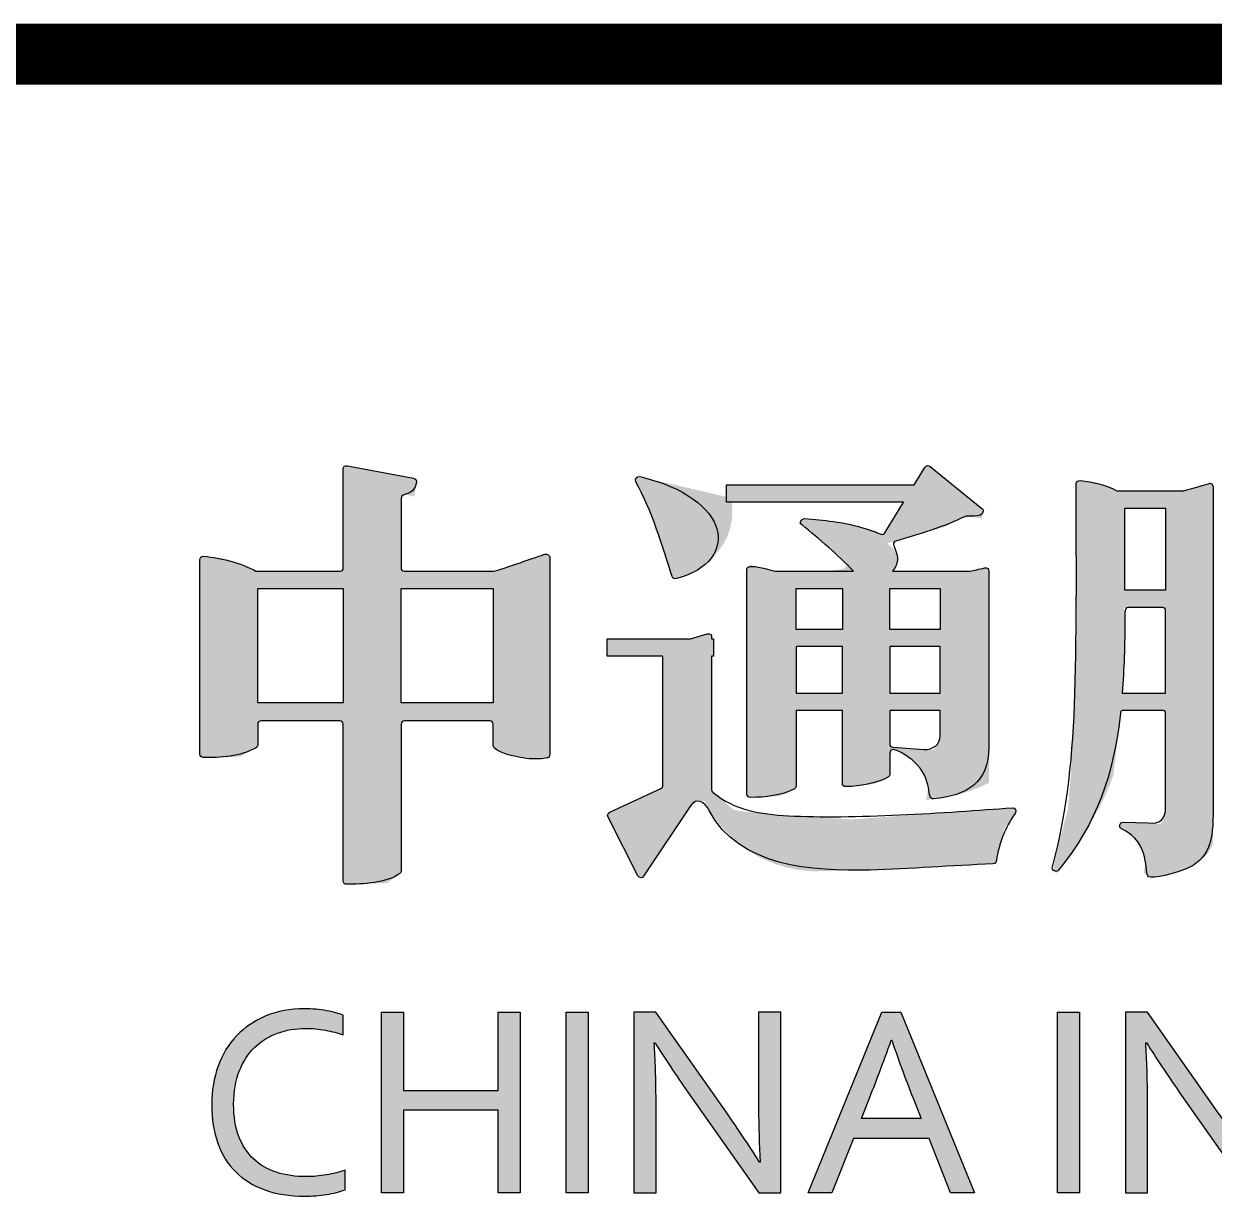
# Model space of a CAD drawing. Extents: x -18502 to 259858, y -468734 to 127958.
# Drawn here: x 96215 to 98043, y -291862 to -290062 of the extents above; entities that cross this region are included whole.
import ezdxf

# ---------------------------------------------------------------- set-up
doc = ezdxf.new("R2010")
doc.units = 0
doc.header["$LTSCALE"] = 1000
doc.layers.add('参照-TK_A1$0$TK', color=161, linetype='CONTINUOUS')
doc.layers.add('参照-TK_A1$0$图层 1', color=7, linetype='CONTINUOUS')

# ---------------------------------------------------------------- blocks, each defined once
blk = doc.blocks.new('参照-TK_A1$0$block 6')
at = {"layer": '参照-TK_A1$0$图层 1'}
h = blk.add_hatch(color=7, dxfattribs=at)
h.dxf.hatch_style = 2
edge = h.paths.add_edge_path()
edge.add_spline(control_points=[(39.8601, -12.0263), (39.8601, -12.0263), (39.8601, -12.0263), (39.8753, -12.0236), (39.8797, -12.0236), (39.8815, -12.0208), (39.8815, -12.0163), (39.8815, -12.0163), (39.8815, -11.615), (39.8815, -11.615), (39.8815, -11.6105), (39.8761, -11.6068), (39.8717, -11.6078), (39.8601, -11.6119), (39.7821, -11.639), (39.7675, -11.6428), (39.7675, -11.6428), (39.5842, -11.6428), (39.5842, -11.6428), (39.5807, -11.6423), (39.5783, -11.6401), (39.5783, -11.6361), (39.5783, -11.6361), (39.5783, -11.4935), (39.5783, -11.4935), (39.5783, -11.4815), (39.6051, -11.4907), (39.6096, -11.4615), (39.6105, -11.4578), (39.6078, -11.4532), (39.6033, -11.4532), (39.6033, -11.4532), (39.4691, -11.4277), (39.4691, -11.4277), (39.4629, -11.4267), (39.4602, -11.4285), (39.4602, -11.4349), (39.4602, -11.4349), (39.4602, -11.6361), (39.4602, -11.6361), (39.4602, -11.6401), (39.4579, -11.6423), (39.4543, -11.6428), (39.4543, -11.6428), (39.2838, -11.6428), (39.2838, -11.6428), (39.2832, -11.6428), (39.2824, -11.6427), (39.2822, -11.6425), (39.251, -11.6251), (39.2116, -11.6159), (39.1757, -11.6122), (39.1705, -11.6122), (39.1677, -11.615), (39.1677, -11.6196), (39.1677, -11.6196), (39.1677, -12.0155), (39.1677, -12.0155), (39.1677, -12.0199), (39.1705, -12.0227), (39.1749, -12.0227), (39.2097, -12.0236), (39.25, -12.0208), (39.2813, -12.0035), (39.2841, -12.0016), (39.2858, -11.9997), (39.2858, -11.9971), (39.2858, -11.9971), (39.2858, -11.955), (39.2858, -11.955), (39.2858, -11.9505), (39.2885, -11.9477), (39.2929, -11.9477), (39.2929, -11.9477), (39.4531, -11.9477), (39.4531, -11.9477), (39.4575, -11.9477), (39.4602, -11.9505), (39.4602, -11.955), (39.4602, -11.955), (39.4602, -12.2741), (39.4602, -12.2741), (39.4602, -12.2786), (39.4629, -12.2813), (39.4683, -12.2813), (39.4978, -12.2813), (39.5497, -12.2786), (39.5756, -12.2594), (39.5773, -12.2575), (39.5783, -12.2558), (39.5783, -12.253), (39.5783, -12.253), (39.5783, -11.955), (39.5783, -11.955), (39.5783, -11.9505), (39.581, -11.9477), (39.5855, -11.9477), (39.5855, -11.9477), (39.759, -11.9477), (39.759, -11.9477), (39.7635, -11.9477), (39.7661, -11.9505), (39.7661, -11.955), (39.7661, -11.955), (39.7661, -11.998), (39.7661, -11.998), (39.7661, -12.0127), (39.8162, -12.0217), (39.8269, -12.0236), (39.8439, -12.0263), (39.8601, -12.0263)], knot_values=[0, 0, 0, 0, 0.5001, 0.5001, 1, 1, 1, 2, 2, 2, 3, 3, 3, 4, 4, 4, 5, 5, 5, 6, 6, 6, 7, 7, 7, 8, 8, 8, 9, 9, 9, 10, 10, 10, 11, 11, 11, 12, 12, 12, 13, 13, 13, 14, 14, 14, 15, 15, 15, 16, 16, 16, 17, 17, 17, 18, 18, 18, 19, 19, 19, 20, 20, 20, 21, 21, 21, 22, 22, 22, 23, 23, 23, 24, 24, 24, 25, 25, 25, 26, 26, 26, 27, 27, 27, 28, 28, 28, 29, 29, 29, 30, 30, 30, 31, 31, 31, 32, 32, 32, 33, 33, 33, 34, 34, 34, 35, 35, 35, 36, 36, 36, 36], degree=3, periodic=0)
h.paths.add_polyline_path([(39.4602, -11.6781), (39.4602, -11.9109), (39.2858, -11.9109), (39.2858, -11.6781)])
h.paths.add_polyline_path([(39.5783, -11.9109), (39.5783, -11.6781), (39.7661, -11.6781), (39.7661, -11.9109)])
h = blk.add_hatch(color=7, dxfattribs=at)
h.dxf.hatch_style = 2
edge = h.paths.add_edge_path()
edge.add_spline(control_points=[(40.2417, -11.4666), (40.2417, -11.4666), (40.2417, -11.4666), (40.2417, -11.4666), (40.2417, -11.4666), (40.2417, -11.5016), (40.2417, -11.5016), (40.2417, -11.5016), (40.6029, -11.5016), (40.6029, -11.5016), (40.6028, -11.5023), (40.6028, -11.5028), (40.6024, -11.5034), (40.6024, -11.5034), (40.5648, -11.5647), (40.5648, -11.5647), (40.5587, -11.573), (40.5497, -11.5612), (40.5148, -11.5529), (40.48, -11.5427), (40.4397, -11.5382), (40.4012, -11.5355), (40.394, -11.5355), (40.3895, -11.5446), (40.3959, -11.5483), (40.4311, -11.5771), (40.4698, -11.6095), (40.5009, -11.6428), (40.5009, -11.6428), (40.3412, -11.6428), (40.3412, -11.6428), (40.3172, -11.636), (40.291, -11.63), (40.2858, -11.6342), (40.284, -11.6352), (40.2832, -11.6369), (40.2832, -11.6397), (40.2832, -11.6397), (40.2832, -12.0968), (40.2832, -12.0968), (40.2832, -12.1013), (40.2858, -12.104), (40.2903, -12.104), (40.3216, -12.104), (40.3529, -12.1004), (40.3807, -12.0867), (40.3833, -12.084), (40.3842, -12.0821), (40.3842, -12.0794), (40.3842, -12.0794), (40.3842, -11.9267), (40.3842, -11.9267), (40.3842, -11.9267), (40.4781, -11.9267), (40.4781, -11.9267), (40.4781, -11.9267), (40.4781, -12.0748), (40.4781, -12.0748), (40.4781, -12.0794), (40.4809, -12.0821), (40.4862, -12.0821), (40.5148, -12.0812), (40.5452, -12.0757), (40.5702, -12.0637), (40.5729, -12.062), (40.5747, -12.0602), (40.5747, -12.0573), (40.5747, -12.0573), (40.5747, -12.0135), (40.5747, -12.0135), (40.5747, -11.9916), (40.6204, -12.0272), (40.623, -12.03), (40.6659, -12.0693), (40.648, -12.1095), (40.6642, -12.1067), (40.7322, -12.1004), (40.7769, -12.0738), (40.7769, -12.0016), (40.7769, -12.0016), (40.7769, -11.6433), (40.7769, -11.6433), (40.7769, -11.6369), (40.7741, -11.6352), (40.7679, -11.6361), (40.7564, -11.6386), (40.7468, -11.6409), (40.7381, -11.6428), (40.7381, -11.6428), (40.5803, -11.6428), (40.5803, -11.6428), (40.6074, -11.6115), (40.5688, -11.5857), (40.5872, -11.5812), (40.6329, -11.5675), (40.6866, -11.552), (40.7285, -11.5309), (40.7313, -11.5283), (40.7626, -11.5355), (40.7652, -11.5209), (40.7662, -11.519), (40.7652, -11.5172), (40.7626, -11.5145), (40.7626, -11.5145), (40.6571, -11.4294), (40.6571, -11.4294), (40.6535, -11.4258), (40.6499, -11.4267), (40.6463, -11.4313), (40.6463, -11.4313), (40.6244, -11.4666), (40.6244, -11.4666), (40.6244, -11.4666), (40.2417, -11.4666)], knot_values=[0, 0, 0, 0, 0.5001, 0.5001, 1, 1, 1, 2, 2, 2, 3, 3, 3, 4, 4, 4, 5, 5, 5, 6, 6, 6, 7, 7, 7, 8, 8, 8, 9, 9, 9, 10, 10, 10, 11, 11, 11, 12, 12, 12, 13, 13, 13, 14, 14, 14, 15, 15, 15, 16, 16, 16, 17, 17, 17, 18, 18, 18, 19, 19, 19, 20, 20, 20, 21, 21, 21, 22, 22, 22, 23, 23, 23, 24, 24, 24, 25, 25, 25, 26, 26, 26, 27, 27, 27, 28, 28, 28, 29, 29, 29, 30, 30, 30, 31, 31, 31, 32, 32, 32, 33, 33, 33, 34, 34, 34, 35, 35, 35, 36, 36, 36, 37, 37, 37, 37], degree=3, periodic=0)
edge = h.paths.add_edge_path()
edge.add_spline(control_points=[(40.5747, -11.7969), (40.5747, -11.7969), (40.5747, -11.7969), (40.5747, -11.7969), (40.5747, -11.7967), (40.575, -11.7965), (40.575, -11.7965), (40.575, -11.7965), (40.6775, -11.7963), (40.6775, -11.7963), (40.6775, -11.7963), (40.6777, -11.7967), (40.6777, -11.7969), (40.6777, -11.7969), (40.6777, -11.8916), (40.6777, -11.8916), (40.6777, -11.8916), (40.5747, -11.8916), (40.5747, -11.8916), (40.5747, -11.8916), (40.5747, -11.7969)], knot_values=[0, 0, 0, 0, 0.5001, 0.5001, 1, 1, 1, 2, 2, 2, 3, 3, 3, 4, 4, 4, 5, 5, 5, 6, 6, 6, 6], degree=3, periodic=0)
edge = h.paths.add_edge_path()
edge.add_spline(control_points=[(40.478, -11.7963), (40.478, -11.7963), (40.478, -11.7963), (40.478, -11.7963), (40.478, -11.7963), (40.4781, -11.7967), (40.4781, -11.7969), (40.4781, -11.7969), (40.4781, -11.8916), (40.4781, -11.8916), (40.4781, -11.8916), (40.3842, -11.8916), (40.3842, -11.8916), (40.3842, -11.8916), (40.3842, -11.7969), (40.3842, -11.7969), (40.3842, -11.7967), (40.3845, -11.7965), (40.3845, -11.7965), (40.3845, -11.7965), (40.478, -11.7963)], knot_values=[0, 0, 0, 0, 0.5001, 0.5001, 1, 1, 1, 2, 2, 2, 3, 3, 3, 4, 4, 4, 5, 5, 5, 6, 6, 6, 6], degree=3, periodic=0)
h.paths.add_polyline_path([(40.4781, -11.6781), (40.4781, -11.7613), (40.3842, -11.7613), (40.3842, -11.6781)])
h.paths.add_polyline_path([(40.5747, -11.7613), (40.5747, -11.6781), (40.6777, -11.6781), (40.6777, -11.7613)])
edge = h.paths.add_edge_path()
edge.add_spline(control_points=[(40.5747, -11.9267), (40.5747, -11.9267), (40.5747, -11.9267), (40.5747, -11.9267), (40.5747, -11.9267), (40.6777, -11.9267), (40.6777, -11.9267), (40.6777, -11.9267), (40.6777, -11.9779), (40.6777, -11.9779), (40.6777, -11.9962), (40.6624, -12.0071), (40.6445, -12.0063), (40.6445, -12.0063), (40.581, -12.0016), (40.581, -12.0016), (40.5765, -12.0016), (40.5747, -11.9989), (40.5747, -11.9943), (40.5747, -11.9943), (40.5747, -11.9267)], knot_values=[0, 0, 0, 0, 0.5001, 0.5001, 1, 1, 1, 2, 2, 2, 3, 3, 3, 4, 4, 4, 5, 5, 5, 6, 6, 6, 6], degree=3, periodic=0)
h = blk.add_hatch(color=7, dxfattribs=at)
h.dxf.hatch_style = 2
edge = h.paths.add_edge_path()
edge.add_spline(control_points=[(40.1356, -11.6589), (40.1356, -11.6589), (40.1356, -11.6589), (40.14, -11.6579), (40.2724, -11.6214), (40.2518, -11.4935), (40.0649, -11.4496), (40.0586, -11.4487), (40.0541, -11.4542), (40.0568, -11.4606), (40.0899, -11.519), (40.1105, -11.5903), (40.1311, -11.6534), (40.1329, -11.6579), (40.1356, -11.6589)], knot_values=[0, 0, 0, 0, 0.5001, 0.5001, 1, 1, 1, 2, 2, 2, 3, 3, 3, 4, 4, 4, 4], degree=3, periodic=0)
h = blk.add_hatch(color=7, dxfattribs=at)
h.dxf.hatch_style = 2
edge = h.paths.add_edge_path()
edge.add_spline(control_points=[(41.1615, -12.2567), (41.1615, -12.2567), (41.1615, -12.2567), (41.166, -12.2548), (41.2223, -12.2375), (41.2339, -12.1982), (41.2339, -12.1406), (41.2339, -12.1406), (41.2339, -11.4706), (41.2339, -11.4706), (41.2339, -11.466), (41.2295, -11.4615), (41.225, -11.4643), (41.2188, -11.4656), (41.1958, -11.4725), (41.1747, -11.4786), (41.1747, -11.4786), (41.0378, -11.4786), (41.0378, -11.4786), (41.0148, -11.4664), (40.9887, -11.4601), (40.9628, -11.4578), (40.9576, -11.4578), (40.9549, -11.4606), (40.9549, -11.4652), (40.9549, -11.6078), (40.9566, -11.7512), (40.9522, -11.8929), (40.9486, -12.0135), (40.9379, -12.1287), (40.9065, -12.2457), (40.9039, -12.253), (40.9146, -12.2585), (40.9191, -12.2521), (40.9978, -12.1552), (41.0309, -12.0583), (41.0452, -11.9322), (41.0452, -11.9291), (41.0465, -11.9276), (41.0484, -11.9267), (41.0484, -11.9267), (41.1328, -11.9267), (41.1328, -11.9267), (41.1354, -11.9277), (41.1373, -11.9296), (41.1373, -11.9331), (41.1373, -11.9331), (41.1373, -12.1232), (41.1373, -12.1232), (41.1373, -12.1489), (41.1267, -12.1589), (41.1007, -12.1561), (41.1007, -12.1561), (41.0506, -12.1543), (41.0506, -12.1543), (41.0434, -12.1543), (41.0407, -12.1653), (41.047, -12.1679), (41.1087, -12.1972), (41.0927, -12.2585), (41.1025, -12.2658), (41.1105, -12.2713), (41.1615, -12.2567)], knot_values=[0, 0, 0, 0, 0.5001, 0.5001, 1, 1, 1, 2, 2, 2, 3, 3, 3, 4, 4, 4, 5, 5, 5, 6, 6, 6, 7, 7, 7, 8, 8, 8, 9, 9, 9, 10, 10, 10, 11, 11, 11, 12, 12, 12, 13, 13, 13, 14, 14, 14, 15, 15, 15, 16, 16, 16, 17, 17, 17, 18, 18, 18, 19, 19, 19, 20, 20, 20, 20], degree=3, periodic=0)
edge = h.paths.add_edge_path()
edge.add_spline(control_points=[(41.0541, -11.7935), (41.0541, -11.7935), (41.0541, -11.7935), (41.0541, -11.7394), (41.0541, -11.7331), (41.0517, -11.7176), (41.0606, -11.7166), (41.0606, -11.7166), (41.1307, -11.7166), (41.1307, -11.7166), (41.1348, -11.7169), (41.1373, -11.7194), (41.1373, -11.7237), (41.1373, -11.7237), (41.1373, -11.8916), (41.1373, -11.8916), (41.1373, -11.8916), (41.0485, -11.8916), (41.0485, -11.8916), (41.0525, -11.8413), (41.0541, -11.7935)], knot_values=[0, 0, 0, 0, 0.5001, 0.5001, 1, 1, 1, 2, 2, 2, 3, 3, 3, 4, 4, 4, 5, 5, 5, 6, 6, 6, 6], degree=3, periodic=0)
h.paths.add_polyline_path([(41.0541, -11.6815), (41.0541, -11.5138), (41.1373, -11.5138), (41.1373, -11.6815)])
h = blk.add_hatch(color=7, dxfattribs=at)
h.dxf.hatch_style = 2
edge = h.paths.add_edge_path()
edge.add_spline(control_points=[(40.6999, -12.2438), (40.6999, -12.2438), (40.6999, -12.2438), (40.7849, -12.2393), (40.7885, -12.2393), (40.7912, -12.2375), (40.7921, -12.2329), (40.7983, -12.1972), (40.8091, -12.1661), (40.8306, -12.137), (40.8342, -12.1306), (40.8306, -12.1242), (40.8242, -12.1251), (40.6919, -12.1351), (40.4969, -12.1489), (40.368, -12.1414), (40.3108, -12.1386), (40.2572, -12.1297), (40.2143, -12.094), (40.2124, -12.0921), (40.2115, -12.0904), (40.2115, -12.0884), (40.2115, -12.0884), (40.2115, -11.8157), (40.2115, -11.8157), (40.2115, -11.8157), (40.2153, -11.8157), (40.2153, -11.8157), (40.2153, -11.8157), (40.2153, -11.7805), (40.2153, -11.7805), (40.2153, -11.7805), (40.2115, -11.7805), (40.2115, -11.7805), (40.2115, -11.7805), (40.2115, -11.7778), (40.2115, -11.7778), (40.2115, -11.7713), (40.209, -11.7695), (40.2026, -11.7704), (40.2026, -11.7704), (40.1682, -11.7805), (40.1682, -11.7805), (40.1682, -11.7805), (39.9984, -11.7805), (39.9984, -11.7805), (39.9984, -11.7805), (39.9984, -11.8157), (39.9984, -11.8157), (39.9984, -11.8157), (40.1112, -11.8157), (40.1112, -11.8157), (40.1116, -11.8167), (40.1123, -11.8175), (40.1123, -11.8189), (40.1123, -11.8189), (40.1123, -12.0794), (40.1123, -12.0794), (40.1123, -12.0821), (40.1105, -12.0849), (40.1078, -12.0857), (40.1078, -12.0857), (40.004, -12.1342), (40.004, -12.1342), (39.9996, -12.137), (39.9978, -12.1397), (40.0004, -12.1442), (40.0004, -12.1442), (40.0613, -12.264), (40.0613, -12.264), (40.0641, -12.2686), (40.0702, -12.2695), (40.0729, -12.2648), (40.0729, -12.2648), (40.1686, -12.1214), (40.1686, -12.1214), (40.1803, -12.1031), (40.1982, -12.1131), (40.2062, -12.1306), (40.2679, -12.2466), (40.4165, -12.2548), (40.5345, -12.2521), (40.6168, -12.2494), (40.6999, -12.2438)], knot_values=[0, 0, 0, 0, 0.5001, 0.5001, 1, 1, 1, 2, 2, 2, 3, 3, 3, 4, 4, 4, 5, 5, 5, 6, 6, 6, 7, 7, 7, 8, 8, 8, 9, 9, 9, 10, 10, 10, 11, 11, 11, 12, 12, 12, 13, 13, 13, 14, 14, 14, 15, 15, 15, 16, 16, 16, 17, 17, 17, 18, 18, 18, 19, 19, 19, 20, 20, 20, 21, 21, 21, 22, 22, 22, 23, 23, 23, 24, 24, 24, 25, 25, 25, 26, 26, 26, 27, 27, 27, 27], degree=3, periodic=0)
h = blk.add_hatch(color=7, dxfattribs=at)
h.dxf.hatch_style = 2
edge = h.paths.add_edge_path()
edge.add_spline(control_points=[(39.4561, -12.5466), (39.4561, -12.5466), (39.4561, -12.5466), (39.4603, -12.5485), (39.4603, -12.5485), (39.4603, -12.5881), (39.4603, -12.5881), (39.4491, -12.5844), (39.437, -12.5814), (39.4238, -12.5789), (39.4106, -12.5764), (39.3973, -12.5751), (39.3839, -12.5751), (39.3632, -12.5751), (39.344, -12.5784), (39.326, -12.585), (39.3081, -12.5914), (39.2926, -12.6012), (39.2794, -12.6141), (39.2662, -12.6271), (39.2558, -12.6431), (39.2482, -12.6623), (39.2406, -12.6815), (39.2368, -12.7038), (39.2368, -12.7294), (39.2368, -12.7546), (39.2403, -12.7767), (39.2473, -12.7953), (39.2544, -12.8139), (39.2644, -12.8293), (39.2774, -12.8415), (39.2904, -12.8538), (39.3061, -12.8628), (39.3243, -12.8687), (39.3427, -12.8746), (39.3631, -12.8775), (39.3856, -12.8775), (39.3917, -12.8775), (39.3982, -12.8772), (39.4051, -12.8766), (39.412, -12.8759), (39.4189, -12.875), (39.4259, -12.8737), (39.4328, -12.8726), (39.4396, -12.8712), (39.4462, -12.8697), (39.4528, -12.8681), (39.4587, -12.8664), (39.4639, -12.8646), (39.4639, -12.8646), (39.4639, -12.9042), (39.4639, -12.9042), (39.4531, -12.9085), (39.4404, -12.9117), (39.4262, -12.9139), (39.4118, -12.9163), (39.3971, -12.9174), (39.3821, -12.9174), (39.3514, -12.9174), (39.3243, -12.9132), (39.3006, -12.9046), (39.2769, -12.8961), (39.257, -12.8838), (39.241, -12.8679), (39.2249, -12.8519), (39.2128, -12.8324), (39.2045, -12.8094), (39.1962, -12.7863), (39.1921, -12.7602), (39.1921, -12.731), (39.1921, -12.7024), (39.1965, -12.676), (39.2052, -12.652), (39.2139, -12.628), (39.2265, -12.6072), (39.2429, -12.5901), (39.2593, -12.5728), (39.2793, -12.5593), (39.3027, -12.5497), (39.326, -12.5401), (39.3524, -12.5352), (39.3815, -12.5352), (39.3892, -12.5352), (39.3968, -12.5356), (39.4045, -12.5362), (39.4119, -12.5369), (39.4191, -12.5378), (39.4261, -12.539), (39.4329, -12.5402), (39.4393, -12.5416), (39.4452, -12.5432), (39.451, -12.5448), (39.4561, -12.5466)], knot_values=[0, 0, 0, 0, 0.5001, 0.5001, 1, 1, 1, 2, 2, 2, 3, 3, 3, 4, 4, 4, 5, 5, 5, 6, 6, 6, 7, 7, 7, 8, 8, 8, 9, 9, 9, 10, 10, 10, 11, 11, 11, 12, 12, 12, 13, 13, 13, 14, 14, 14, 15, 15, 15, 16, 16, 16, 17, 17, 17, 18, 18, 18, 19, 19, 19, 20, 20, 20, 21, 21, 21, 22, 22, 22, 23, 23, 23, 24, 24, 24, 25, 25, 25, 26, 26, 26, 27, 27, 27, 28, 28, 28, 29, 29, 29, 30, 30, 30, 30], degree=3, periodic=0)
h = blk.add_hatch(color=7, dxfattribs=at)
h.dxf.hatch_style = 2
h.paths.add_polyline_path([(39.5831, -12.7015), (39.7762, -12.7015), (39.7762, -12.5421), (39.821, -12.5421), (39.821, -12.9105), (39.7762, -12.9105), (39.7762, -12.7421), (39.5831, -12.7421), (39.5831, -12.9105), (39.5382, -12.9105), (39.5382, -12.5421), (39.5831, -12.5421)])
h = blk.add_hatch(color=7, dxfattribs=at)
h.dxf.hatch_style = 2
h.paths.add_polyline_path([(39.9146, -12.9105), (39.9146, -12.5421), (39.9595, -12.5421), (39.9595, -12.9105)])
h = blk.add_hatch(color=7, dxfattribs=at)
h.dxf.hatch_style = 2
edge = h.paths.add_edge_path()
edge.add_spline(control_points=[(40.0531, -12.9105), (40.0531, -12.9105), (40.0531, -12.9105), (40.0531, -12.9105), (40.0531, -12.9105), (40.0531, -12.5421), (40.0531, -12.5421), (40.0531, -12.5421), (40.0977, -12.5421), (40.0977, -12.5421), (40.0977, -12.5421), (40.2423, -12.7476), (40.2423, -12.7476), (40.2648, -12.7801), (40.2872, -12.8135), (40.3092, -12.8477), (40.3092, -12.8477), (40.3108, -12.8477), (40.3108, -12.8477), (40.3085, -12.8119), (40.3073, -12.7755), (40.3073, -12.7382), (40.3073, -12.7382), (40.3073, -12.5421), (40.3073, -12.5421), (40.3073, -12.5421), (40.3524, -12.5421), (40.3524, -12.5421), (40.3524, -12.5421), (40.3524, -12.9105), (40.3524, -12.9105), (40.3524, -12.9105), (40.3076, -12.9105), (40.3076, -12.9105), (40.3076, -12.9105), (40.163, -12.7051), (40.163, -12.7051), (40.138, -12.6693), (40.1157, -12.6359), (40.0961, -12.6049), (40.0961, -12.6049), (40.0944, -12.6049), (40.0944, -12.6049), (40.0968, -12.6386), (40.0981, -12.6776), (40.0981, -12.7225), (40.0981, -12.7225), (40.0981, -12.9105), (40.0981, -12.9105), (40.0981, -12.9105), (40.0531, -12.9105)], knot_values=[0, 0, 0, 0, 0.5001, 0.5001, 1, 1, 1, 2, 2, 2, 3, 3, 3, 4, 4, 4, 5, 5, 5, 6, 6, 6, 7, 7, 7, 8, 8, 8, 9, 9, 9, 10, 10, 10, 11, 11, 11, 12, 12, 12, 13, 13, 13, 14, 14, 14, 15, 15, 15, 16, 16, 16, 16], degree=3, periodic=0)
h = blk.add_hatch(color=7, dxfattribs=at)
h.dxf.hatch_style = 2
h.paths.add_polyline_path([(40.4086, -12.9105), (40.5587, -12.5421), (40.5975, -12.5421), (40.7475, -12.9105), (40.6988, -12.9105), (40.6548, -12.7996), (40.5008, -12.7996), (40.4568, -12.9105)])
edge = h.paths.add_edge_path()
edge.add_spline(control_points=[(40.6389, -12.7591), (40.6389, -12.7591), (40.6389, -12.7591), (40.6389, -12.7591), (40.6389, -12.7591), (40.625, -12.7245), (40.625, -12.7245), (40.6098, -12.6863), (40.5944, -12.6446), (40.5787, -12.5994), (40.5787, -12.5994), (40.5777, -12.5994), (40.5777, -12.5994), (40.5613, -12.6452), (40.5455, -12.6868), (40.5306, -12.7244), (40.5306, -12.7244), (40.5168, -12.7591), (40.5168, -12.7591), (40.5168, -12.7591), (40.6389, -12.7591)], knot_values=[0, 0, 0, 0, 0.5001, 0.5001, 1, 1, 1, 2, 2, 2, 3, 3, 3, 4, 4, 4, 5, 5, 5, 6, 6, 6, 6], degree=3, periodic=0)
h = blk.add_hatch(color=7, dxfattribs=at)
h.dxf.hatch_style = 2
h.paths.add_polyline_path([(40.9169, -12.9105), (40.9169, -12.5421), (40.9618, -12.5421), (40.9618, -12.9105)])
h = blk.add_hatch(color=7, dxfattribs=at)
h.dxf.hatch_style = 2
edge = h.paths.add_edge_path()
edge.add_spline(control_points=[(41.0554, -12.9105), (41.0554, -12.9105), (41.0554, -12.9105), (41.0554, -12.9105), (41.0554, -12.9105), (41.0554, -12.5421), (41.0554, -12.5421), (41.0554, -12.5421), (41.1, -12.5421), (41.1, -12.5421), (41.1, -12.5421), (41.2446, -12.7476), (41.2446, -12.7476), (41.2672, -12.7801), (41.2895, -12.8135), (41.3115, -12.8477), (41.3115, -12.8477), (41.3131, -12.8477), (41.3131, -12.8477), (41.3108, -12.8119), (41.3095, -12.7755), (41.3095, -12.7382), (41.3095, -12.7382), (41.3095, -12.5421), (41.3095, -12.5421), (41.3095, -12.5421), (41.3547, -12.5421), (41.3547, -12.5421), (41.3547, -12.5421), (41.3547, -12.9105), (41.3547, -12.9105), (41.3547, -12.9105), (41.3098, -12.9105), (41.3098, -12.9105), (41.3098, -12.9105), (41.1652, -12.7051), (41.1652, -12.7051), (41.1403, -12.6693), (41.1181, -12.6359), (41.0984, -12.6049), (41.0984, -12.6049), (41.0967, -12.6049), (41.0967, -12.6049), (41.0991, -12.6386), (41.1002, -12.6776), (41.1002, -12.7225), (41.1002, -12.7225), (41.1002, -12.9105), (41.1002, -12.9105), (41.1002, -12.9105), (41.0554, -12.9105)], knot_values=[0, 0, 0, 0, 0.5001, 0.5001, 1, 1, 1, 2, 2, 2, 3, 3, 3, 4, 4, 4, 5, 5, 5, 6, 6, 6, 7, 7, 7, 8, 8, 8, 9, 9, 9, 10, 10, 10, 11, 11, 11, 12, 12, 12, 13, 13, 13, 14, 14, 14, 15, 15, 15, 16, 16, 16, 16], degree=3, periodic=0)
at = {"layer": '参照-TK_A1$0$图层 1', "color": 7}
for points in [[(41.0541, -11.6815), (41.0541, -11.5138), (41.1373, -11.5138), (41.1373, -11.6815), (41.0541, -11.6815)], [(39.4602, -11.6781), (39.4602, -11.9109), (39.2858, -11.9109), (39.2858, -11.6781), (39.4602, -11.6781)], [(39.5783, -11.9109), (39.5783, -11.6781), (39.7661, -11.6781), (39.7661, -11.9109), (39.5783, -11.9109)], [(40.4781, -11.6781), (40.4781, -11.7613), (40.3842, -11.7613), (40.3842, -11.6781), (40.4781, -11.6781)], [(40.5747, -11.7613), (40.5747, -11.6781), (40.6777, -11.6781), (40.6777, -11.7613), (40.5747, -11.7613)], [(39.5831, -12.7015), (39.7762, -12.7015), (39.7762, -12.5421), (39.821, -12.5421), (39.821, -12.9105), (39.7762, -12.9105), (39.7762, -12.7421), (39.5831, -12.7421), (39.5831, -12.9105), (39.5382, -12.9105), (39.5382, -12.5421), (39.5831, -12.5421), (39.5831, -12.7015)], [(39.9146, -12.9105), (39.9146, -12.5421), (39.9595, -12.5421), (39.9595, -12.9105), (39.9146, -12.9105)], [(40.4086, -12.9105), (40.5587, -12.5421), (40.5975, -12.5421), (40.7475, -12.9105), (40.6988, -12.9105), (40.6548, -12.7996), (40.5008, -12.7996), (40.4568, -12.9105), (40.4086, -12.9105)], [(40.9169, -12.9105), (40.9169, -12.5421), (40.9618, -12.5421), (40.9618, -12.9105), (40.9169, -12.9105)]]:
    blk.add_lwpolyline(points, dxfattribs=at)
for points, knots in [([(39.8717, -11.6078), (39.8601, -11.6119), (39.7821, -11.639), (39.7675, -11.6428), (39.7675, -11.6428), (39.5842, -11.6428), (39.5842, -11.6428), (39.5807, -11.6423), (39.5783, -11.6401), (39.5783, -11.6361), (39.5783, -11.6361), (39.5783, -11.4935), (39.5783, -11.4935), (39.5783, -11.4815), (39.6051, -11.4907), (39.6096, -11.4615), (39.6105, -11.4578), (39.6078, -11.4532), (39.6033, -11.4532), (39.6033, -11.4532), (39.4691, -11.4277), (39.4691, -11.4277), (39.4629, -11.4267), (39.4602, -11.4285), (39.4602, -11.4349), (39.4602, -11.4349), (39.4602, -11.6361), (39.4602, -11.6361), (39.4602, -11.6401), (39.4579, -11.6423), (39.4543, -11.6428), (39.4543, -11.6428), (39.2838, -11.6428), (39.2838, -11.6428), (39.2832, -11.6428), (39.2824, -11.6427), (39.2822, -11.6425), (39.251, -11.6251), (39.2116, -11.6159), (39.1757, -11.6122), (39.1705, -11.6122), (39.1677, -11.615), (39.1677, -11.6196), (39.1677, -11.6196), (39.1677, -12.0155), (39.1677, -12.0155), (39.1677, -12.0199), (39.1705, -12.0227), (39.1749, -12.0227), (39.2097, -12.0236), (39.25, -12.0208), (39.2813, -12.0035), (39.2841, -12.0016), (39.2858, -11.9997), (39.2858, -11.9971), (39.2858, -11.9971), (39.2858, -11.955), (39.2858, -11.955), (39.2858, -11.9505), (39.2885, -11.9477), (39.2929, -11.9477), (39.2929, -11.9477), (39.4531, -11.9477), (39.4531, -11.9477), (39.4575, -11.9477), (39.4602, -11.9505), (39.4602, -11.955), (39.4602, -11.955), (39.4602, -12.2741), (39.4602, -12.2741), (39.4602, -12.2786), (39.4629, -12.2813), (39.4683, -12.2813), (39.4978, -12.2813), (39.5497, -12.2786), (39.5756, -12.2594), (39.5773, -12.2575), (39.5783, -12.2558), (39.5783, -12.253), (39.5783, -12.253), (39.5783, -11.955), (39.5783, -11.955), (39.5783, -11.9505), (39.581, -11.9477), (39.5855, -11.9477), (39.5855, -11.9477), (39.759, -11.9477), (39.759, -11.9477), (39.7635, -11.9477), (39.7661, -11.9505), (39.7661, -11.955), (39.7661, -11.955), (39.7661, -11.998), (39.7661, -11.998), (39.7661, -12.0127), (39.8162, -12.0217), (39.8269, -12.0236), (39.8439, -12.0263), (39.8601, -12.0263), (39.8753, -12.0236), (39.8797, -12.0236), (39.8815, -12.0208), (39.8815, -12.0163), (39.8815, -12.0163), (39.8815, -11.615), (39.8815, -11.615), (39.8815, -11.6105), (39.8761, -11.6068), (39.8717, -11.6078)], [0, 0, 0, 0, 1, 1, 1, 2, 2, 2, 3, 3, 3, 4, 4, 4, 5, 5, 5, 6, 6, 6, 7, 7, 7, 8, 8, 8, 9, 9, 9, 10, 10, 10, 11, 11, 11, 12, 12, 12, 13, 13, 13, 14, 14, 14, 15, 15, 15, 16, 16, 16, 17, 17, 17, 18, 18, 18, 19, 19, 19, 20, 20, 20, 21, 21, 21, 22, 22, 22, 23, 23, 23, 24, 24, 24, 25, 25, 25, 26, 26, 26, 27, 27, 27, 28, 28, 28, 29, 29, 29, 30, 30, 30, 31, 31, 31, 32, 32, 32, 33, 33, 33, 34, 34, 34, 35, 35, 35, 36, 36, 36, 36]), ([(40.6024, -11.5034), (40.6024, -11.5034), (40.5648, -11.5647), (40.5648, -11.5647), (40.5587, -11.573), (40.5497, -11.5612), (40.5148, -11.5529), (40.48, -11.5427), (40.4397, -11.5382), (40.4012, -11.5355), (40.394, -11.5355), (40.3895, -11.5446), (40.3959, -11.5483), (40.4311, -11.5771), (40.4698, -11.6095), (40.5009, -11.6428), (40.5009, -11.6428), (40.3412, -11.6428), (40.3412, -11.6428), (40.3172, -11.636), (40.291, -11.63), (40.2858, -11.6342), (40.284, -11.6352), (40.2832, -11.6369), (40.2832, -11.6397), (40.2832, -11.6397), (40.2832, -12.0968), (40.2832, -12.0968), (40.2832, -12.1013), (40.2858, -12.104), (40.2903, -12.104), (40.3216, -12.104), (40.3529, -12.1004), (40.3807, -12.0867), (40.3833, -12.084), (40.3842, -12.0821), (40.3842, -12.0794), (40.3842, -12.0794), (40.3842, -11.9267), (40.3842, -11.9267), (40.3842, -11.9267), (40.4781, -11.9267), (40.4781, -11.9267), (40.4781, -11.9267), (40.4781, -12.0748), (40.4781, -12.0748), (40.4781, -12.0794), (40.4809, -12.0821), (40.4862, -12.0821), (40.5148, -12.0812), (40.5452, -12.0757), (40.5702, -12.0637), (40.5729, -12.062), (40.5747, -12.0602), (40.5747, -12.0573), (40.5747, -12.0573), (40.5747, -12.0135), (40.5747, -12.0135), (40.5747, -11.9916), (40.6204, -12.0272), (40.623, -12.03), (40.6659, -12.0693), (40.648, -12.1095), (40.6642, -12.1067), (40.7322, -12.1004), (40.7769, -12.0738), (40.7769, -12.0016), (40.7769, -12.0016), (40.7769, -11.6433), (40.7769, -11.6433), (40.7769, -11.6369), (40.7741, -11.6352), (40.7679, -11.6361), (40.7564, -11.6386), (40.7468, -11.6409), (40.7381, -11.6428), (40.7381, -11.6428), (40.5803, -11.6428), (40.5803, -11.6428), (40.6074, -11.6115), (40.5688, -11.5857), (40.5872, -11.5812), (40.6329, -11.5675), (40.6866, -11.552), (40.7285, -11.5309), (40.7313, -11.5283), (40.7626, -11.5355), (40.7652, -11.5209), (40.7662, -11.519), (40.7652, -11.5172), (40.7626, -11.5145), (40.7626, -11.5145), (40.6571, -11.4294), (40.6571, -11.4294), (40.6535, -11.4258), (40.6499, -11.4267), (40.6463, -11.4313), (40.6463, -11.4313), (40.6244, -11.4666), (40.6244, -11.4666), (40.6244, -11.4666), (40.2417, -11.4666), (40.2417, -11.4666), (40.2417, -11.4666), (40.2417, -11.5016), (40.2417, -11.5016), (40.2417, -11.5016), (40.6029, -11.5016), (40.6029, -11.5016), (40.6028, -11.5023), (40.6028, -11.5028), (40.6024, -11.5034)], [0, 0, 0, 0, 1, 1, 1, 2, 2, 2, 3, 3, 3, 4, 4, 4, 5, 5, 5, 6, 6, 6, 7, 7, 7, 8, 8, 8, 9, 9, 9, 10, 10, 10, 11, 11, 11, 12, 12, 12, 13, 13, 13, 14, 14, 14, 15, 15, 15, 16, 16, 16, 17, 17, 17, 18, 18, 18, 19, 19, 19, 20, 20, 20, 21, 21, 21, 22, 22, 22, 23, 23, 23, 24, 24, 24, 25, 25, 25, 26, 26, 26, 27, 27, 27, 28, 28, 28, 29, 29, 29, 30, 30, 30, 31, 31, 31, 32, 32, 32, 33, 33, 33, 34, 34, 34, 35, 35, 35, 36, 36, 36, 37, 37, 37, 37]), ([(40.1311, -11.6534), (40.1329, -11.6579), (40.1356, -11.6589), (40.14, -11.6579), (40.2724, -11.6214), (40.2518, -11.4935), (40.0649, -11.4496), (40.0586, -11.4487), (40.0541, -11.4542), (40.0568, -11.4606), (40.0899, -11.519), (40.1105, -11.5903), (40.1311, -11.6534)], [0, 0, 0, 0, 1, 1, 1, 2, 2, 2, 3, 3, 3, 4, 4, 4, 4]), ([(41.225, -11.4643), (41.2188, -11.4656), (41.1958, -11.4725), (41.1747, -11.4786), (41.1747, -11.4786), (41.0378, -11.4786), (41.0378, -11.4786), (41.0148, -11.4664), (40.9887, -11.4601), (40.9628, -11.4578), (40.9576, -11.4578), (40.9549, -11.4606), (40.9549, -11.4652), (40.9549, -11.6078), (40.9566, -11.7512), (40.9522, -11.8929), (40.9486, -12.0135), (40.9379, -12.1287), (40.9065, -12.2457), (40.9039, -12.253), (40.9146, -12.2585), (40.9191, -12.2521), (40.9978, -12.1552), (41.0309, -12.0583), (41.0452, -11.9322), (41.0452, -11.9291), (41.0465, -11.9276), (41.0484, -11.9267), (41.0484, -11.9267), (41.1328, -11.9267), (41.1328, -11.9267), (41.1354, -11.9277), (41.1373, -11.9296), (41.1373, -11.9331), (41.1373, -11.9331), (41.1373, -12.1232), (41.1373, -12.1232), (41.1373, -12.1489), (41.1267, -12.1589), (41.1007, -12.1561), (41.1007, -12.1561), (41.0506, -12.1543), (41.0506, -12.1543), (41.0434, -12.1543), (41.0407, -12.1653), (41.047, -12.1679), (41.1087, -12.1972), (41.0927, -12.2585), (41.1025, -12.2658), (41.1105, -12.2713), (41.1615, -12.2567), (41.166, -12.2548), (41.2223, -12.2375), (41.2339, -12.1982), (41.2339, -12.1406), (41.2339, -12.1406), (41.2339, -11.4706), (41.2339, -11.4706), (41.2339, -11.466), (41.2295, -11.4615), (41.225, -11.4643)], [0, 0, 0, 0, 1, 1, 1, 2, 2, 2, 3, 3, 3, 4, 4, 4, 5, 5, 5, 6, 6, 6, 7, 7, 7, 8, 8, 8, 9, 9, 9, 10, 10, 10, 11, 11, 11, 12, 12, 12, 13, 13, 13, 14, 14, 14, 15, 15, 15, 16, 16, 16, 17, 17, 17, 18, 18, 18, 19, 19, 19, 20, 20, 20, 20]), ([(41.1373, -11.7237), (41.1373, -11.7237), (41.1373, -11.8916), (41.1373, -11.8916), (41.1373, -11.8916), (41.0485, -11.8916), (41.0485, -11.8916), (41.0525, -11.8413), (41.0541, -11.7935), (41.0541, -11.7394), (41.0541, -11.7331), (41.0517, -11.7176), (41.0606, -11.7166), (41.0606, -11.7166), (41.1307, -11.7166), (41.1307, -11.7166), (41.1348, -11.7169), (41.1373, -11.7194), (41.1373, -11.7237)], [0, 0, 0, 0, 1, 1, 1, 2, 2, 2, 3, 3, 3, 4, 4, 4, 5, 5, 5, 6, 6, 6, 6]), ([(40.8242, -12.1251), (40.6919, -12.1351), (40.4969, -12.1489), (40.368, -12.1414), (40.3108, -12.1386), (40.2572, -12.1297), (40.2143, -12.094), (40.2124, -12.0921), (40.2115, -12.0904), (40.2115, -12.0884), (40.2115, -12.0884), (40.2115, -11.8157), (40.2115, -11.8157), (40.2115, -11.8157), (40.2153, -11.8157), (40.2153, -11.8157), (40.2153, -11.8157), (40.2153, -11.7805), (40.2153, -11.7805), (40.2153, -11.7805), (40.2115, -11.7805), (40.2115, -11.7805), (40.2115, -11.7805), (40.2115, -11.7778), (40.2115, -11.7778), (40.2115, -11.7713), (40.209, -11.7695), (40.2026, -11.7704), (40.2026, -11.7704), (40.1682, -11.7805), (40.1682, -11.7805), (40.1682, -11.7805), (39.9984, -11.7805), (39.9984, -11.7805), (39.9984, -11.7805), (39.9984, -11.8157), (39.9984, -11.8157), (39.9984, -11.8157), (40.1112, -11.8157), (40.1112, -11.8157), (40.1116, -11.8167), (40.1123, -11.8175), (40.1123, -11.8189), (40.1123, -11.8189), (40.1123, -12.0794), (40.1123, -12.0794), (40.1123, -12.0821), (40.1105, -12.0849), (40.1078, -12.0857), (40.1078, -12.0857), (40.004, -12.1342), (40.004, -12.1342), (39.9996, -12.137), (39.9978, -12.1397), (40.0004, -12.1442), (40.0004, -12.1442), (40.0613, -12.264), (40.0613, -12.264), (40.0641, -12.2686), (40.0702, -12.2695), (40.0729, -12.2648), (40.0729, -12.2648), (40.1686, -12.1214), (40.1686, -12.1214), (40.1803, -12.1031), (40.1982, -12.1131), (40.2062, -12.1306), (40.2679, -12.2466), (40.4165, -12.2548), (40.5345, -12.2521), (40.6168, -12.2494), (40.6999, -12.2438), (40.7849, -12.2393), (40.7885, -12.2393), (40.7912, -12.2375), (40.7921, -12.2329), (40.7983, -12.1972), (40.8091, -12.1661), (40.8306, -12.137), (40.8342, -12.1306), (40.8306, -12.1242), (40.8242, -12.1251)], [0, 0, 0, 0, 1, 1, 1, 2, 2, 2, 3, 3, 3, 4, 4, 4, 5, 5, 5, 6, 6, 6, 7, 7, 7, 8, 8, 8, 9, 9, 9, 10, 10, 10, 11, 11, 11, 12, 12, 12, 13, 13, 13, 14, 14, 14, 15, 15, 15, 16, 16, 16, 17, 17, 17, 18, 18, 18, 19, 19, 19, 20, 20, 20, 21, 21, 21, 22, 22, 22, 23, 23, 23, 24, 24, 24, 25, 25, 25, 26, 26, 26, 27, 27, 27, 27]), ([(40.3842, -11.8916), (40.3842, -11.8916), (40.3842, -11.7969), (40.3842, -11.7969), (40.3842, -11.7967), (40.3845, -11.7965), (40.3845, -11.7965), (40.3845, -11.7965), (40.478, -11.7963), (40.478, -11.7963), (40.478, -11.7963), (40.4781, -11.7967), (40.4781, -11.7969), (40.4781, -11.7969), (40.4781, -11.8916), (40.4781, -11.8916), (40.4781, -11.8916), (40.3842, -11.8916), (40.3842, -11.8916)], [0, 0, 0, 0, 1, 1, 1, 2, 2, 2, 3, 3, 3, 4, 4, 4, 5, 5, 5, 6, 6, 6, 6]), ([(40.6777, -11.7969), (40.6777, -11.7969), (40.6777, -11.8916), (40.6777, -11.8916), (40.6777, -11.8916), (40.5747, -11.8916), (40.5747, -11.8916), (40.5747, -11.8916), (40.5747, -11.7969), (40.5747, -11.7969), (40.5747, -11.7967), (40.575, -11.7965), (40.575, -11.7965), (40.575, -11.7965), (40.6775, -11.7963), (40.6775, -11.7963), (40.6775, -11.7963), (40.6777, -11.7967), (40.6777, -11.7969)], [0, 0, 0, 0, 1, 1, 1, 2, 2, 2, 3, 3, 3, 4, 4, 4, 5, 5, 5, 6, 6, 6, 6]), ([(40.6445, -12.0063), (40.6445, -12.0063), (40.581, -12.0016), (40.581, -12.0016), (40.5765, -12.0016), (40.5747, -11.9989), (40.5747, -11.9943), (40.5747, -11.9943), (40.5747, -11.9267), (40.5747, -11.9267), (40.5747, -11.9267), (40.6777, -11.9267), (40.6777, -11.9267), (40.6777, -11.9267), (40.6777, -11.9779), (40.6777, -11.9779), (40.6777, -11.9962), (40.6624, -12.0071), (40.6445, -12.0063)], [0, 0, 0, 0, 1, 1, 1, 2, 2, 2, 3, 3, 3, 4, 4, 4, 5, 5, 5, 6, 6, 6, 6]), ([(39.3839, -12.5751), (39.3632, -12.5751), (39.344, -12.5784), (39.326, -12.585), (39.3081, -12.5914), (39.2926, -12.6012), (39.2794, -12.6141), (39.2662, -12.6271), (39.2558, -12.6431), (39.2482, -12.6623), (39.2406, -12.6815), (39.2368, -12.7038), (39.2368, -12.7294), (39.2368, -12.7546), (39.2403, -12.7767), (39.2473, -12.7953), (39.2544, -12.8139), (39.2644, -12.8293), (39.2774, -12.8415), (39.2904, -12.8538), (39.3061, -12.8628), (39.3243, -12.8687), (39.3427, -12.8746), (39.3631, -12.8775), (39.3856, -12.8775), (39.3917, -12.8775), (39.3982, -12.8772), (39.4051, -12.8766), (39.412, -12.8759), (39.4189, -12.875), (39.4259, -12.8737), (39.4328, -12.8726), (39.4396, -12.8712), (39.4462, -12.8697), (39.4528, -12.8681), (39.4587, -12.8664), (39.4639, -12.8646), (39.4639, -12.8646), (39.4639, -12.9042), (39.4639, -12.9042), (39.4531, -12.9085), (39.4404, -12.9117), (39.4262, -12.9139), (39.4118, -12.9163), (39.3971, -12.9174), (39.3821, -12.9174), (39.3514, -12.9174), (39.3243, -12.9132), (39.3006, -12.9046), (39.2769, -12.8961), (39.257, -12.8838), (39.241, -12.8679), (39.2249, -12.8519), (39.2128, -12.8324), (39.2045, -12.8094), (39.1962, -12.7863), (39.1921, -12.7602), (39.1921, -12.731), (39.1921, -12.7024), (39.1965, -12.676), (39.2052, -12.652), (39.2139, -12.628), (39.2265, -12.6072), (39.2429, -12.5901), (39.2593, -12.5728), (39.2793, -12.5593), (39.3027, -12.5497), (39.326, -12.5401), (39.3524, -12.5352), (39.3815, -12.5352), (39.3892, -12.5352), (39.3968, -12.5356), (39.4045, -12.5362), (39.4119, -12.5369), (39.4191, -12.5378), (39.4261, -12.539), (39.4329, -12.5402), (39.4393, -12.5416), (39.4452, -12.5432), (39.451, -12.5448), (39.4561, -12.5466), (39.4603, -12.5485), (39.4603, -12.5485), (39.4603, -12.5881), (39.4603, -12.5881), (39.4491, -12.5844), (39.437, -12.5814), (39.4238, -12.5789), (39.4106, -12.5764), (39.3973, -12.5751), (39.3839, -12.5751)], [0, 0, 0, 0, 1, 1, 1, 2, 2, 2, 3, 3, 3, 4, 4, 4, 5, 5, 5, 6, 6, 6, 7, 7, 7, 8, 8, 8, 9, 9, 9, 10, 10, 10, 11, 11, 11, 12, 12, 12, 13, 13, 13, 14, 14, 14, 15, 15, 15, 16, 16, 16, 17, 17, 17, 18, 18, 18, 19, 19, 19, 20, 20, 20, 21, 21, 21, 22, 22, 22, 23, 23, 23, 24, 24, 24, 25, 25, 25, 26, 26, 26, 27, 27, 27, 28, 28, 28, 29, 29, 29, 30, 30, 30, 30]), ([(40.2423, -12.7476), (40.2648, -12.7801), (40.2872, -12.8135), (40.3092, -12.8477), (40.3092, -12.8477), (40.3108, -12.8477), (40.3108, -12.8477), (40.3085, -12.8119), (40.3073, -12.7755), (40.3073, -12.7382), (40.3073, -12.7382), (40.3073, -12.5421), (40.3073, -12.5421), (40.3073, -12.5421), (40.3524, -12.5421), (40.3524, -12.5421), (40.3524, -12.5421), (40.3524, -12.9105), (40.3524, -12.9105), (40.3524, -12.9105), (40.3076, -12.9105), (40.3076, -12.9105), (40.3076, -12.9105), (40.163, -12.7051), (40.163, -12.7051), (40.138, -12.6693), (40.1157, -12.6359), (40.0961, -12.6049), (40.0961, -12.6049), (40.0944, -12.6049), (40.0944, -12.6049), (40.0968, -12.6386), (40.0981, -12.6776), (40.0981, -12.7225), (40.0981, -12.7225), (40.0981, -12.9105), (40.0981, -12.9105), (40.0981, -12.9105), (40.0531, -12.9105), (40.0531, -12.9105), (40.0531, -12.9105), (40.0531, -12.5421), (40.0531, -12.5421), (40.0531, -12.5421), (40.0977, -12.5421), (40.0977, -12.5421), (40.0977, -12.5421), (40.2423, -12.7476), (40.2423, -12.7476)], [0, 0, 0, 0, 1, 1, 1, 2, 2, 2, 3, 3, 3, 4, 4, 4, 5, 5, 5, 6, 6, 6, 7, 7, 7, 8, 8, 8, 9, 9, 9, 10, 10, 10, 11, 11, 11, 12, 12, 12, 13, 13, 13, 14, 14, 14, 15, 15, 15, 16, 16, 16, 16]), ([(41.2446, -12.7476), (41.2672, -12.7801), (41.2895, -12.8135), (41.3115, -12.8477), (41.3115, -12.8477), (41.3131, -12.8477), (41.3131, -12.8477), (41.3108, -12.8119), (41.3095, -12.7755), (41.3095, -12.7382), (41.3095, -12.7382), (41.3095, -12.5421), (41.3095, -12.5421), (41.3095, -12.5421), (41.3547, -12.5421), (41.3547, -12.5421), (41.3547, -12.5421), (41.3547, -12.9105), (41.3547, -12.9105), (41.3547, -12.9105), (41.3098, -12.9105), (41.3098, -12.9105), (41.3098, -12.9105), (41.1652, -12.7051), (41.1652, -12.7051), (41.1403, -12.6693), (41.1181, -12.6359), (41.0984, -12.6049), (41.0984, -12.6049), (41.0967, -12.6049), (41.0967, -12.6049), (41.0991, -12.6386), (41.1002, -12.6776), (41.1002, -12.7225), (41.1002, -12.7225), (41.1002, -12.9105), (41.1002, -12.9105), (41.1002, -12.9105), (41.0554, -12.9105), (41.0554, -12.9105), (41.0554, -12.9105), (41.0554, -12.5421), (41.0554, -12.5421), (41.0554, -12.5421), (41.1, -12.5421), (41.1, -12.5421), (41.1, -12.5421), (41.2446, -12.7476), (41.2446, -12.7476)], [0, 0, 0, 0, 1, 1, 1, 2, 2, 2, 3, 3, 3, 4, 4, 4, 5, 5, 5, 6, 6, 6, 7, 7, 7, 8, 8, 8, 9, 9, 9, 10, 10, 10, 11, 11, 11, 12, 12, 12, 13, 13, 13, 14, 14, 14, 15, 15, 15, 16, 16, 16, 16]), ([(40.5777, -12.5994), (40.5613, -12.6452), (40.5455, -12.6868), (40.5306, -12.7244), (40.5306, -12.7244), (40.5168, -12.7591), (40.5168, -12.7591), (40.5168, -12.7591), (40.6389, -12.7591), (40.6389, -12.7591), (40.6389, -12.7591), (40.625, -12.7245), (40.625, -12.7245), (40.6098, -12.6863), (40.5944, -12.6446), (40.5787, -12.5994), (40.5787, -12.5994), (40.5777, -12.5994), (40.5777, -12.5994)], [0, 0, 0, 0, 1, 1, 1, 2, 2, 2, 3, 3, 3, 4, 4, 4, 5, 5, 5, 6, 6, 6, 6])]:
    blk.add_open_spline(points, degree=3, knots=knots, dxfattribs=at)

msp = doc.modelspace()

# ---------------------------------------------------------------- linework, layer by layer
at = {"layer": '参照-TK_A1$0$TK', "const_width": 75}
for points in [[(94147.7, -290099.3), (106147.7, -290099.3)], [(94147.7, -290118), (106147.7, -290118)]]:
    msp.add_lwpolyline(points, dxfattribs=at)

# ---------------------------------------------------------------- block references
at = {"layer": '参照-TK_A1$0$TK', "color": 0, "xscale": 753.0304320000001, "yscale": 753.0304320000001, "zscale": 753.0304320000001}
msp.add_blockref('参照-TK_A1$0$block 6', (66990.4, -282135.2), dxfattribs=at)

doc.saveas('drawing.dxf')
